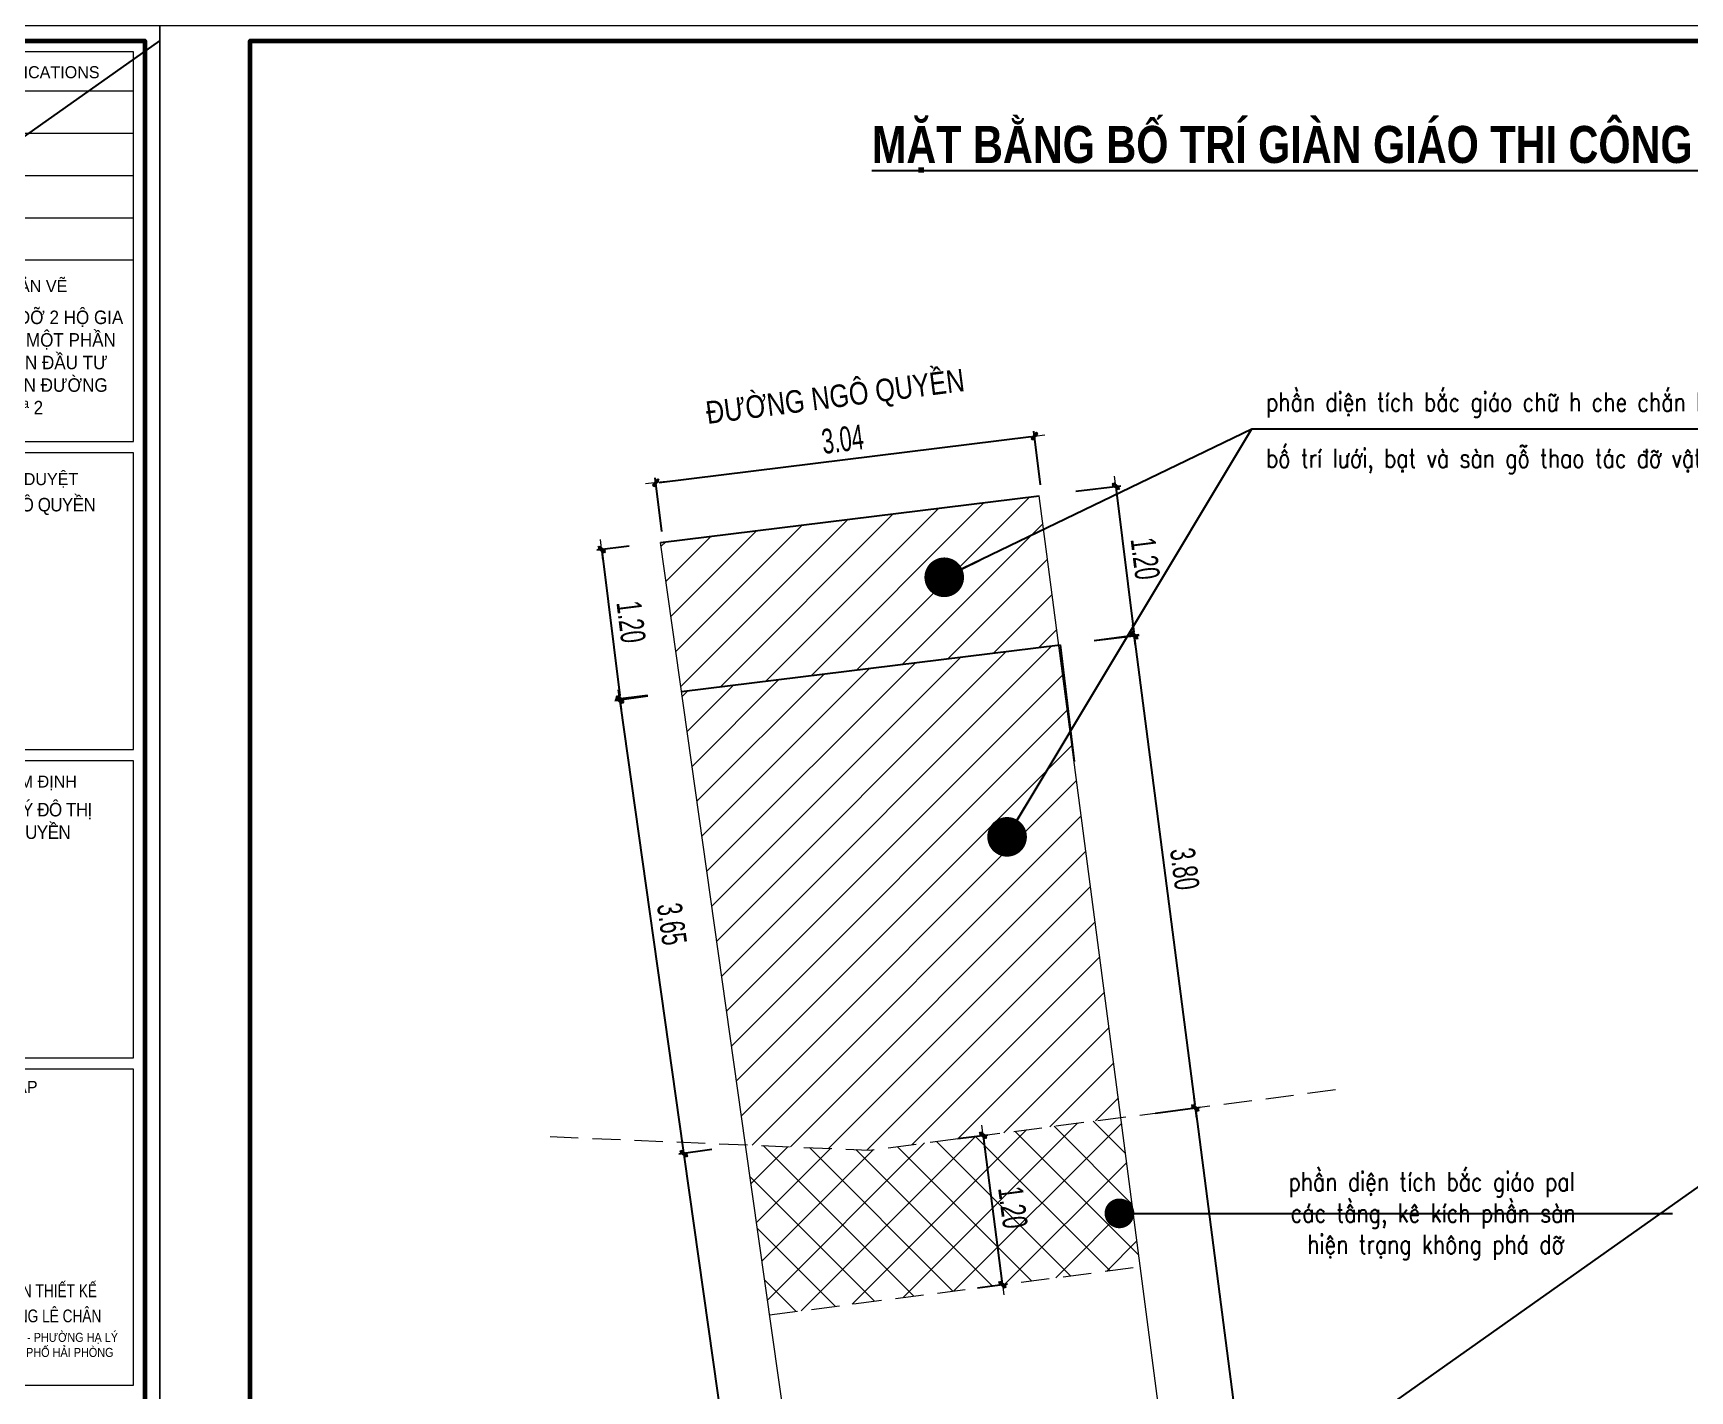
# Model space of a CAD drawing. Header units: millimetres. Extents: x 480521 to 6014615, y -961280 to 187869.
# Drawn here: x 729994 to 743211, y 49235 to 60064 of the extents above; entities that cross this region are included whole.
import ezdxf
from ezdxf.enums import TextEntityAlignment as Align

# ---------------------------------------------------------------- set-up
doc = ezdxf.new("R2010")
doc.units = ezdxf.units.MM
doc.header["$LTSCALE"] = 600
doc.header["$MEASUREMENT"] = 0
doc.linetypes.add('HIDDEN', pattern=[0.375, 0.25, -0.125])
doc.layers.get('0').update_dxf_attribs({"lineweight": 0})
doc.layers.get('Defpoints').update_dxf_attribs({"lineweight": 0})
for name, color, linetype, lineweight in [('dim', 144, 'Continuous', 13), ('Khungten_LCDI', 7, 'Continuous', 25), ('LC Dim', 8, 'Continuous', 18), ('LC Hatch @ 1 (1)', 252, 'Continuous', 9), ('LC Net khuat', 4, 'HIDDEN', 13), ('LC Net thay', 7, 'Continuous', 25), ('LC Text1', 3, 'Continuous', 20), ('LC Text2', 7, 'Continuous', 25)]:
    doc.layers.add(name, color=color, linetype=linetype, lineweight=lineweight)
doc.layers.add('KCS_Plotter', color=11, linetype='Continuous', plot=False)
doc.styles.add('HOATBIF', font='hoatbif.shx', dxfattribs={"width": 0.65})
doc.styles.add('Khungten', font='VHAVAN.TTF', dxfattribs={"width": 0.9, "height": 5000})
doc.styles.add('LC 1', font='VHAVANB.TTF')
doc.styles.add('LC 3', font='vnsimli.shx', dxfattribs={"width": 0.75})
doc.styles.add('LC3', font='VHARIALB.TTF', dxfattribs={"width": 0.8})
doc.styles.add('T2', font='VHARIAL.TTF', dxfattribs={"width": 0.8})
doc.styles.add('Title', font='VHBLACK.TTF')
doc.dimstyles.new('1-100 (1-60)', dxfattribs={"dimscale": 79, "dimtxt": 2.5, "dimasz": 0.35, "dimexe": 0.5, "dimexo": 0, "dimgap": 0.8, "dimtad": 1, "dimdec": 0, "dimzin": 0, "dimdsep": 46, "dimtxsty": 'HOATBIF', "dimblk1": 'DOT', "dimblk2": 'DOT', "dimsah": 1, "dimcen": -1, "dimdle": 1, "dimclrd": 256, "dimclre": 256, "dimclrt": 4, "dimadec": 3, "dimazin": 2, "dimtfac": 0.333333, "dimtdec": 0, "dimtix": 1, "dimtmove": 2, "dimatfit": 3, "dimldrblk": 'DOT', "dimfxl": 1, "dimtvp": 0.833333, "dimtolj": 1, "dimtzin": 0, "dimarcsym": 0})

# ---------------------------------------------------------------- blocks, each defined once
blk = doc.blocks.new('lcdi fix')
at = {"layer": 'Defpoints', "lineweight": 0}
blk.add_lwpolyline([(-1200, -14850), (-1200, 14850), (40800, 14850), (40800, -14850)], close=True, dxfattribs=at)
at = {"layer": 'Khungten_LCDI', "color": 5, "lineweight": 25}
blk.add_line((40600, -14650), (40600, 14650), dxfattribs=at)
at = {"layer": 'Khungten_LCDI', "color": 9, "lineweight": 15}
for p, q in [((36750, 13981), (40450, 13981)), ((36750, 13420), (40450, 13420)), ((36750, 12858), (40450, 12858)), ((36750, 12297), (40450, 12297)), ((36750, 11735), (40450, 11735))]:
    blk.add_line(p, q, dxfattribs=at)
at = {"layer": 'Khungten_LCDI', "color": 5, "lineweight": 60}
blk.add_lwpolyline([(0, -14650), (0, 14650), (40600, 14650), (40600, -14650)], close=True, dxfattribs=at)
at = {"layer": 'Khungten_LCDI', "color": 9, "lineweight": 15}
for points in [[(36750, 9321), (40450, 9321), (40450, 14500), (36750, 14500)], [(36750, 5226), (40450, 5226), (40450, 9171), (36750, 9171)], [(36750, 1131), (40450, 1131), (40450, 5076), (36750, 5076)], [(36750, -3222), (40450, -3222), (40450, 981), (36750, 981)]]:
    blk.add_lwpolyline(points, close=True, dxfattribs=at)
at = {"color": 7, "style": 'Khungten'}
for s, p in [('söa ®æi - modifications', (38600, 14151)), ('h¹ng môc b¶n vÏ', (38566, 11307)), ('c¬ quan phª duyÖt', (38566, 8742)), ('c¬ quan thÈm ®Þnh', (38566, 4722)), ('®¬n vÞ lËp', (38566, 663))]:
    blk.add_text(s, height=160, dxfattribs=at).set_placement(p, align=Align.CENTER)
at = {"color": 7, "style": 'Title', "width": 0.8}
for s, p in [('c«ng ty cp t\xad vÊn thiÕt kÕ', (38594, -2052)), ('vµ ®Çu t\xad x©y dùng lª ch©n', (38594, -2386))]:
    blk.add_text(s, height=170, dxfattribs=at).set_placement(p, align=Align.CENTER)
at = {"color": 4, "char_height": 180, "width": 3443.58, "attachment_point": 5, "style": 'Khungten'}
for s, insert in [('{\\f.VnArialH|b0|i0|c0|p34;PH\\fArial|b0|i0|c0|p34;ƯƠ\\f.VnArialH|b0|i0|c0|p34;NG \\fArial|b0|i0|c0|p34;Á\\f.VnArialH|b0|i0|c0|p34;N PH\\fArial|b0|i0|c0|p34;Á \\f.VnArialH|b0|i0|c0|p34;D\\fArial|b0|i0|c0|p34;Ỡ \\f.VnArialH|b0|i0|c0|p34;2 H\\fArial|b0|i0|c0|p34;Ộ \\f.VnArialH|b0|i0|c0|p34;GIA \\fArial|b0|i0|c0|p34;Đ\\f.VnArialH|b0|i0|c0|p34;×NH B\\fArial|b0|i0|c0|p34;Ị \\f.VnArialH|b0|i0|c0|p34;C\\fArial|b0|i0|c0|p34;Ắ\\f.VnArialH|b0|i0|c0|p34;T XÐN M\\fArial|b0|i0|c0|p34;Ộ\\f.VnArialH|b0|i0|c0|p34;T PH\\fArial|b0|i0|c0|p34;Ầ\\f.VnArialH|b0|i0|c0|p34;N TH\\fArial|b0|i0|c0|p34;Ự\\f.VnArialH|b0|i0|c0|p34;C HI\\fArial|b0|i0|c0|p34;Ệ\\f.VnArialH|b0|i0|c0|p34;N D\\fArial|b0|i0|c0|p34;Ự Á\\f.VnArialH|b0|i0|c0|p34;N \\fArial|b0|i0|c0|p34;ĐẦ\\f.VnArialH|b0|i0|c0|p34;U T\\fArial|b0|i0|c0|p34;Ư \\f.VnArialH|b0|i0|c0|p34;X\\fArial|b0|i0|c0|p34;Â\\f.VnArialH|b0|i0|c0|p34;Y D\\fArial|b0|i0|c0|p34;Ự\\f.VnArialH|b0|i0|c0|p34;NG TUY\\fArial|b0|i0|c0|p34;Ế\\f.VnArialH|b0|i0|c0|p34;N \\fArial|b0|i0|c0|p34;ĐƯỜ\\f.VnArialH|b0|i0|c0|p34;NG \\fArial|b0|i0|c0|p34;Đ\\f.VnArialH|b0|i0|c0|p34;«NG KHª 2}', (38609, 10371)), ('{\\f.VnArialH|b0|i0|c0|p34;\\T0.95;ubnd quËn ng« quyÒn}', (38609, 8458)), ('{\\f.VnArialH|b0|i0|c0|p34;\\T0.95;phßng qu¶n lý ®« thÞ \\PquËn ng« quyÒn}', (38609, 4254))]:
    blk.add_mtext(s, dxfattribs=dict(at, insert=insert))
at = {"color": 7, "insert": (38600, -2526), "char_height": 120, "attachment_point": 2, "style": 'Khungten'}
blk.add_mtext_dynamic_manual_height_columns('vp: 157 no 4 - 97 b¹ch ®»ng - ph\xadêng h¹ lý   quËn hång bµng - thµnh phè h¶i phßng ', width=3421.65, gutter_width=25, heights=[0], dxfattribs=at)
at = {"color": 7, "style": 'Khungten', "width": 0.8}
for tag, p in [('REVISION', (39499, -10746)), ('NGAYHT', (39546, -11609))]:
    blk.add_attdef(tag, text='', height=200, dxfattribs=at).set_placement(p, align=Align.CENTER)
at = {"layer": 'LC Text1', "color": 3, "style": 'LC 1', "width": 1.834006}
for tag, p, p2 in [('TENBANVE1', (36913, -8886), (40339, -8886)), ('TENBANVE2', (36913, -9562), (40339, -9562))]:
    blk.add_attdef(tag, text='', height=250, dxfattribs=at).set_placement(p, p2, align=Align.FIT)
at = {"layer": 'LC Text1', "style": 'Title', "width": 0.7}
blk.add_attdef('SOBANVE', text='', height=250, dxfattribs=at).set_placement((39562, -13896), align=Align.CENTER)
blk = doc.blocks.new('TIEUDE1')
at = {"layer": 'LC Text2', "color": 7, "style": 'LC 1'}
blk.add_attdef('TIªU§Ò', text='', height=5, dxfattribs=at).set_placement((0, 0), align=Align.BOTTOM_CENTER)
blk.add_attdef('TL', text='', height=3, dxfattribs=at).set_placement((0, -2), align=Align.TOP_CENTER)
blk = doc.blocks.new('DOT')
at = {"layer": 'dim'}
for p, q in [((-1, -1), (1, 1)), ((-3, 0), (3, 0))]:
    blk.add_line(p, q, dxfattribs=at)
blk.add_lwpolyline([(0.5, 1), (-1, -0.5), (-0.5, -1), (1, 0.5)], close=True, dxfattribs=at)
blk = doc.blocks.new('*D142')
at = {"layer": 'Defpoints', "color": 0, "transparency": 16777216}
for p in [(734897, 54775), (735408, 51159), (735185, 51127)]:
    blk.add_point(p, dxfattribs=at)
at = {"layer": 'LC Dim', "lineweight": -2, "transparency": 16777216}
for p, q in [((734897, 54775), (734635, 54738)), ((734678, 54716), (735181, 51155)), ((735408, 51159), (735146, 51122))]:
    blk.add_line(p, q, dxfattribs=at)
at = {"layer": 'LC Dim', "lineweight": -2, "transparency": 16777216, "xscale": 27.65, "yscale": 27.65, "zscale": 27.65}
for p, rotation in [((734674, 54743), 98.04649337574804), ((735185, 51127), 278.0464933757481)]:
    blk.add_blockref('DOT', p, dxfattribs=dict(at, rotation=rotation))
at = {"layer": 'LC Dim', "color": 4, "transparency": 16777216, "insert": (735090, 52958), "char_height": 197.5, "attachment_point": 5, "rotation": 278.0465, "style": 'HOATBIF'}
blk.add_mtext('\\A1;3.65', dxfattribs=at)
blk = doc.blocks.new('_Dot')
at = {"color": 0, "linetype": 'ByBlock', "lineweight": -2}
blk.add_line((-0.5, 0), (-1, 0), dxfattribs=at)
at = {"color": 0, "linetype": 'ByBlock', "const_width": 0.5}
blk.add_lwpolyline([(-0.25, 0, 1), (0.25, 0, 1)], format="xyb", close=True, dxfattribs=at)
blk = doc.blocks.new('*D143')
at = {"layer": 'Defpoints', "color": 0, "transparency": 16777216}
for p in [(735372, 51154), (736022, 45205), (736209, 45231)]:
    blk.add_point(p, dxfattribs=at)
at = {"layer": 'LC Dim', "lineweight": -2, "transparency": 16777216}
for p, q in [((735372, 51154), (735146, 51122)), ((735189, 51100), (736018, 45232)), ((736209, 45231), (735983, 45199))]:
    blk.add_line(p, q, dxfattribs=at)
at = {"layer": 'LC Dim', "lineweight": -2, "transparency": 16777216, "xscale": 27.65, "yscale": 27.65, "zscale": 27.65}
for p, rotation in [((735185, 51127), 98.04649337617748), ((736022, 45205), 278.0464933761775)]:
    blk.add_blockref('DOT', p, dxfattribs=dict(at, rotation=rotation))
at = {"layer": 'LC Dim', "color": 4, "transparency": 16777216, "insert": (735764, 48189), "char_height": 197.5, "attachment_point": 5, "rotation": 278.0465, "style": 'HOATBIF'}
blk.add_mtext('\\A1;5.98', dxfattribs=at)
blk = doc.blocks.new('*D144')
at = {"layer": 'Defpoints', "color": 0, "transparency": 16777216}
for p in [(738459, 55220), (738948, 51451), (739265, 51492)]:
    blk.add_point(p, dxfattribs=at)
at = {"layer": 'LC Dim', "lineweight": -2, "transparency": 16777216}
for p, q in [((738459, 55220), (738815, 55267)), ((738780, 55234), (739262, 51520)), ((738948, 51451), (739304, 51497))]:
    blk.add_line(p, q, dxfattribs=at)
at = {"layer": 'LC Dim', "lineweight": -2, "transparency": 16777216, "xscale": 27.65, "yscale": 27.65, "zscale": 27.65}
for p, rotation in [((738776, 55262), 97.39500045515668), ((739265, 51492), 277.3950004551567)]:
    blk.add_blockref('DOT', p, dxfattribs=dict(at, rotation=rotation))
at = {"layer": 'LC Dim', "color": 4, "transparency": 16777216, "insert": (739181, 53398), "char_height": 197.5, "attachment_point": 5, "rotation": 277.395, "style": 'HOATBIF'}
blk.add_mtext('\\A1;3.80', dxfattribs=at)
blk = doc.blocks.new('*D145')
at = {"layer": 'Defpoints', "color": 0, "transparency": 16777216}
for p in [(738948, 51451), (739689, 45740), (740006, 45782)]:
    blk.add_point(p, dxfattribs=at)
at = {"layer": 'LC Dim', "lineweight": -2, "transparency": 16777216}
for p, q in [((738948, 51451), (739304, 51497)), ((739269, 51465), (740003, 45809)), ((739689, 45740), (740046, 45787))]:
    blk.add_line(p, q, dxfattribs=at)
at = {"layer": 'LC Dim', "lineweight": -2, "transparency": 16777216, "xscale": 27.65, "yscale": 27.65, "zscale": 27.65}
for p, rotation in [((739265, 51492), 97.39500045411377), ((740006, 45782), 277.3950004541138)]:
    blk.add_blockref('DOT', p, dxfattribs=dict(at, rotation=rotation))
at = {"layer": 'LC Dim', "color": 4, "transparency": 16777216, "insert": (739796, 48658), "char_height": 197.5, "attachment_point": 5, "rotation": 277.395, "style": 'HOATBIF'}
blk.add_mtext('\\A1;5.76', dxfattribs=at)
blk = doc.blocks.new('*D147')
at = {"layer": 'Defpoints', "color": 0, "transparency": 16777216}
for p in [(737983, 56850), (738031, 56461), (735009, 56089)]:
    blk.add_point(p, dxfattribs=at)
at = {"layer": 'LC Dim', "lineweight": -2, "transparency": 16777216}
for p, q in [((734988, 56481), (737955, 56847)), ((738031, 56461), (737978, 56889)), ((735009, 56089), (734956, 56517))]:
    blk.add_line(p, q, dxfattribs=at)
at = {"layer": 'LC Dim', "lineweight": -2, "transparency": 16777216, "xscale": 27.65, "yscale": 27.65, "zscale": 27.65}
for p, rotation in [((737983, 56850), 7.025808140090199), ((734961, 56478), 187.0258081400902)]:
    blk.add_blockref('DOT', p, dxfattribs=dict(at, rotation=rotation))
at = {"layer": 'LC Dim', "color": 4, "transparency": 16777216, "insert": (736452, 56824), "char_height": 197.5, "attachment_point": 5, "rotation": 7.0258, "style": 'HOATBIF'}
blk.add_mtext('\\A1;3.04', dxfattribs=at)
blk = doc.blocks.new('*D148')
at = {"layer": 'Defpoints', "color": 0, "transparency": 16777216}
for p in [(734749, 55971), (734677, 54753), (734896, 54780)]:
    blk.add_point(p, dxfattribs=at)
at = {"layer": 'LC Dim', "lineweight": -2, "transparency": 16777216}
for p, q in [((734749, 55971), (734491, 55939)), ((734534, 55916), (734674, 54780)), ((734896, 54780), (734638, 54748))]:
    blk.add_line(p, q, dxfattribs=at)
at = {"layer": 'LC Dim', "lineweight": -2, "transparency": 16777216, "xscale": 27.65, "yscale": 27.65, "zscale": 27.65}
for p, rotation in [((734530, 55944), 97.0258081387433), ((734677, 54753), 277.0258081387433)]:
    blk.add_blockref('DOT', p, dxfattribs=dict(at, rotation=rotation))
at = {"layer": 'LC Dim', "color": 4, "transparency": 16777216, "insert": (734764, 55368), "char_height": 197.5, "attachment_point": 5, "rotation": 277.0258, "style": 'HOATBIF'}
blk.add_mtext('\\A1;1.20', dxfattribs=at)
blk = doc.blocks.new('*D149')
at = {"layer": 'Defpoints', "color": 0, "transparency": 16777216}
for p in [(738312, 56410), (738779, 55258), (738459, 55219)]:
    blk.add_point(p, dxfattribs=at)
at = {"layer": 'LC Dim', "lineweight": -2, "transparency": 16777216}
for p, q in [((738312, 56410), (738671, 56454)), ((738635, 56422), (738775, 55286)), ((738459, 55219), (738818, 55263))]:
    blk.add_line(p, q, dxfattribs=at)
at = {"layer": 'LC Dim', "lineweight": -2, "transparency": 16777216, "xscale": 27.65, "yscale": 27.65, "zscale": 27.65}
for p, rotation in [((738632, 56449), 97.02580813874874), ((738779, 55258), 277.0258081387488)]:
    blk.add_blockref('DOT', p, dxfattribs=dict(at, rotation=rotation))
at = {"layer": 'LC Dim', "color": 4, "transparency": 16777216, "insert": (738866, 55873), "char_height": 197.5, "attachment_point": 5, "rotation": 277.0258, "style": 'HOATBIF'}
blk.add_mtext('\\A1;1.20', dxfattribs=at)
blk = doc.blocks.new('*D150')
at = {"layer": 'Defpoints', "color": 0, "transparency": 16777216}
for p in [(737372, 51247), (737527, 50057), (737727, 50083)]:
    blk.add_point(p, dxfattribs=at)
at = {"layer": 'LC Dim', "lineweight": -2, "transparency": 16777216}
for p, q in [((737372, 51247), (737611, 51278)), ((737576, 51245), (737723, 50110)), ((737527, 50057), (737766, 50088))]:
    blk.add_line(p, q, dxfattribs=at)
at = {"layer": 'LC Dim', "lineweight": -2, "transparency": 16777216, "xscale": 27.65, "yscale": 27.65, "zscale": 27.65}
for p, rotation in [((737572, 51273), 97.39500045408894), ((737727, 50083), 277.3950004540889)]:
    blk.add_blockref('DOT', p, dxfattribs=dict(at, rotation=rotation))
at = {"layer": 'LC Dim', "color": 4, "transparency": 16777216, "insert": (737810, 50698), "char_height": 197.5, "attachment_point": 5, "rotation": 277.395, "style": 'HOATBIF'}
blk.add_mtext('\\A1;1.20', dxfattribs=at)

msp = doc.modelspace()

# ---------------------------------------------------------------- hatches: boundary and pattern name
at = {"layer": 'LC Hatch @ 1 (1)', "ltscale": 2}
h = msp.add_hatch(dxfattribs=at)
h.set_pattern_fill('ANSI31', color=256, scale=1800)
h.paths.add_polyline_path([(738019.089, 56373.524), (734998.203, 56001.224), (735166.201, 54812.85), (738175.896, 55183.77)])
h = msp.add_hatch(dxfattribs=at)
h.set_pattern_fill('ANSI31', color=256, scale=1800)
h.set_pattern_definition([(45, (20691.51, 15509.46), (-159.099026, 159.099026), [])])
h.paths.add_polyline_path([(735677.379, 51196.921), (736666.761, 51155.135), (738672.554, 51415.464), (738298.22, 54255.661), (738188.059, 55185.269), (735166.201, 54812.85)])
h = msp.add_hatch(dxfattribs=at)
h.set_pattern_fill('ANSI37', color=256, scale=2000)
h.paths.add_polyline_path([(738827.048, 50225.451), (738675.427, 51393.665), (738672.554, 51415.464), (736666.761, 51155.135), (735677.379, 51196.921), (735868.989, 49841.529)])

# ---------------------------------------------------------------- linework, layer by layer
at = {"layer": 'KCS_Plotter'}
for p, q in [((705804.637, 42183.589), (731004.637, 60003.59)), ((731004.637, 42183.589), (756204.637, 60003.59))]:
    msp.add_line(p, q, dxfattribs=at)
at = {"layer": 'LC Net khuat', "color": 1, "lineweight": 13, "ltscale": 1.5, "flags": 128}
for points in [[(734118.393, 51262.762), (736666.761, 51155.135), (740491.238, 51651.509)], [(735868.989, 49841.529), (738827.048, 50225.451)]]:
    msp.add_lwpolyline(points, dxfattribs=at)
at = {"layer": 'LC Net thay', "color": 7}
for p, q in [((734998.203, 56001.224), (738019.089, 56373.524)), ((735166.201, 54812.85), (738188.059, 55185.269)), ((738188.059, 55185.269), (738298.22, 54255.661))]:
    msp.add_line(p, q, dxfattribs=at)
at = {"layer": 'LC Net thay', "color": 7, "linetype": 'Continuous', "lineweight": 0}
for p, q in [((738675.427, 51393.665), (738019.089, 56373.524)), ((735677.379, 51196.921), (734998.203, 56001.224)), ((739413.802, 45704.61), (738675.427, 51393.665)), ((736514.674, 45274.131), (735677.379, 51196.921))]:
    msp.add_line(p, q, dxfattribs=at)

# ---------------------------------------------------------------- block references
at = {"layer": 'LC Net thay', "xscale": 0.6000000155618168, "yscale": 0.6000000155618168, "zscale": 0.6000000155618168}
for p in [(706524.637, 51213.589), (731724.637, 51213.589)]:
    msp.add_blockref('lcdi fix', p, dxfattribs=at)
at = {"layer": 'LC Text2'}
ref = msp.add_blockref('TIEUDE1', (741790.528, 58939.275), dxfattribs=dict(at, xscale=60.00000000003865, yscale=60.00000000003865, zscale=60.00000000003865))
ref.add_attrib('TIªU§Ò', '%%UmÆt b»ng bè trÝ giµn gi¸o thi c«ng ph¸ dì, c\xadìng chÕ', dxfattribs={"color": 7, "height": 295.46488, "style": 'LC3', "width": 0.8}).set_placement((741790.528, 58939.275), align=Align.BOTTOM_CENTER)

# ---------------------------------------------------------------- texts
at = {"layer": 'LC Text1', "color": 3, "style": 'LC 3', "width": 0.8}
for s, p in [('phÇn diÖn tÝch b¾c gi¸o ch÷ h che ch¾n bôi', (739830.006, 57047.429)), ('bè trÝ l\xadíi, b¹t vµ sµn gç thao t¸c ®ì vËt liÖu r¬i', (739830.006, 56598.72))]:
    msp.add_text(s, height=150, dxfattribs=at).set_placement(p)
at = {"layer": 'LC Text1', "color": 3, "insert": (739887.757, 50979.394), "char_height": 150, "width": 3173.999, "attachment_point": 1, "style": 'LC 3'}
msp.add_mtext('\\pi121.28521;{\\W0.8;phÇn diÖn tÝch b¾c gi¸o pal \\P\\pi138.42807;c¸c tÇng, kª kÝch phÇn sµn \\P\\pi269.85664;hiÖn tr¹ng kh«ng ph¸ dì}', dxfattribs=at)
at = {"layer": 'LC Text2', "style": 'T2', "width": 0.8}
msp.add_text('®\xadêng ng« quyÒn', height=180, rotation=7.3050148, dxfattribs=at).set_placement((735373.989, 56946.061))

# ---------------------------------------------------------------- dimensions: what is measured, and where the dimension line sits
at = {"layer": 'LC Dim'}
for p1, p2, distance, picture, middle in [((735008.971, 56088.638), (738030.828, 56461.057), 391.816, '*D147', (736452.165, 56824.455)), ((738312.221, 56409.65), (738459.001, 55218.661), 322.23, '*D149', (738866.155, 55873.379)), ((734749.354, 55970.556), (734896.134, 54779.567), -220.731, '*D148', (734764.404, 55367.871)), ((738458.786, 55220.407), (738947.984, 51451.212), 319.866, '*D144', (739181.194, 53397.823)), ((734896.812, 54774.767), (735407.991, 51158.838), -225.234, '*D142', (735089.741, 52957.944)), ((737372.32, 51246.709), (737526.771, 50056.69), 201.642, '*D150', (737810.114, 50698.497))]:
    dim = msp.add_aligned_dim(p1=p1, p2=p2, distance=distance, dimstyle='1-100 (1-60)', override={"dimdec": 2, "dimlfac": 0.001}, dxfattribs=at)
    dim.commit()
    dim.dimension.update_dxf_attribs({"geometry": picture, "text_midpoint": middle})
for base, p1, p2, angle, picture, middle in [((740006.394, 45781.522), (738947.984, 51451.212), (739689.189, 45740.352), 97.3950005, '*D145', (739796.395, 48657.796)), ((736022.27, 45204.52), (735371.818, 51153.724), (736209.114, 45230.934), 98.0464934, '*D143', (735763.978, 48188.585))]:
    dim = msp.add_linear_dim(base=base, p1=p1, p2=p2, angle=angle, dimstyle='1-100 (1-60)', override={"dimdec": 2, "dimlfac": 0.001}, dxfattribs=at)
    dim.commit()
    dim.dimension.update_dxf_attribs({"geometry": picture, "text_midpoint": middle})

# ---------------------------------------------------------------- leaders
for points, override in [([(737262.597, 55723.855), (739716.502, 56908.04), (745511.706, 56908.04)], {"dimasz": 4, "dimdec": 2, "dimlfac": 0.001}), ([(737764.01, 53653.678), (739716.502, 56908.04), (745511.706, 56908.04)], {"dimasz": 4, "dimdec": 2, "dimlfac": 0.001}), ([(738660.445, 50650.793), (743073.494, 50650.793)], {"dimasz": 3, "dimdec": 2, "dimlfac": 0.001})]:
    msp.add_leader(points, dimstyle='1-100 (1-60)', override=override, dxfattribs=at)

doc.saveas('drawing.dxf')
